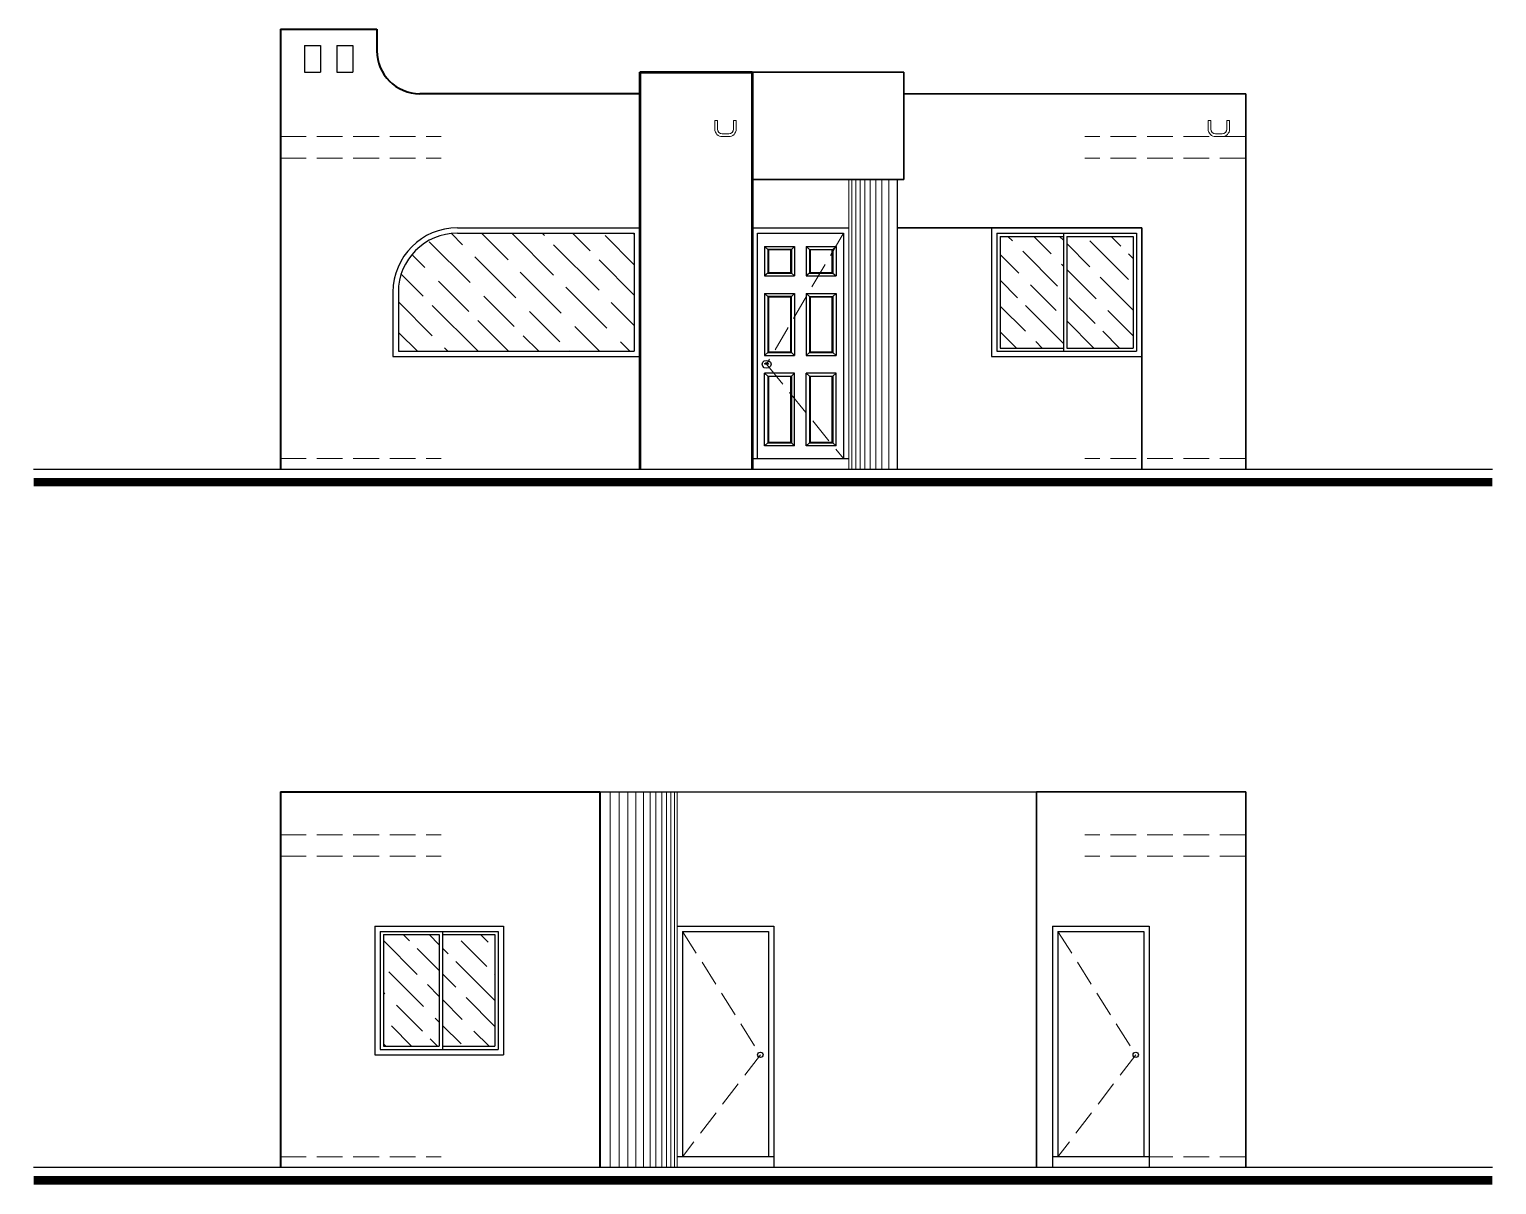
# Model space of a CAD drawing. Header units: millimetres. Extents: x 1707.4 to 1732.2, y 584.6 to 598.3.
# Drawn here: x 1718.53 to 1732.21, y 585.51 to 596.27 of the extents above; entities that cross this region are included whole.
import ezdxf

# ---------------------------------------------------------------- set-up
doc = ezdxf.new("R2010")
doc.units = ezdxf.units.MM
doc.linetypes.add('ACAD_ISO02W100', pattern=[15, 12, -3])
doc.layers.add('FINA', color=141, linetype='Continuous', lineweight=13)
doc.layers.add('PROYECCION', color=8, linetype='ACAD_ISO02W100', lineweight=18)

msp = doc.modelspace()

# ---------------------------------------------------------------- hatches: boundary and pattern name
at = {"layer": 'FINA', "lineweight": 13}
h = msp.add_hatch(dxfattribs=at)
h.set_pattern_fill('MUDSTONE', color=256, scale=2, angle=135, style=0, pattern_type=2)
h.set_pattern_definition([(135, (15.32642, 26.31917), (-0.424264069, 0.141421356), [0.6, -0.12, 0.4, -0.18, 0.54, -0.16])])
h.paths.add_polyline_path([(1722.516, 594.375, 0.414214), (1721.966, 593.825), (1721.966, 593.275), (1724.166, 593.275), (1724.166, 594.375)])
h = msp.add_hatch(dxfattribs=at)
h.set_pattern_fill('MUDSTONE', color=256, scale=1.7, angle=135, style=0, pattern_type=2)
h.set_pattern_definition([(135, (15.32642, 26.31917), (-0.360624458, 0.120208153), [0.51, -0.102, 0.34, -0.153, 0.459, -0.136])])
h.paths.add_polyline_path([(1728.817, 594.345), (1728.197, 594.345), (1728.197, 593.305), (1728.817, 593.305)])
h.paths.add_polyline_path([(1727.577, 593.305), (1728.167, 593.305), (1728.167, 594.345), (1727.577, 594.345)])
h = msp.add_hatch(dxfattribs=at)
h.set_pattern_fill('MUDSTONE', color=256, scale=1.7, angle=135, style=0, pattern_type=2)
h.set_pattern_definition([(135, (-1.88396, 12.15137), (-0.360624458, 0.120208153), [0.51, -0.102, 0.34, -0.153, 0.459, -0.136])])
h.paths.add_polyline_path([(1722.377, 586.798), (1722.867, 586.798), (1722.867, 587.838), (1722.377, 587.838)])
h.paths.add_polyline_path([(1721.827, 586.798), (1722.347, 586.798), (1722.347, 587.838), (1721.827, 587.838)])

# ---------------------------------------------------------------- linework, layer by layer
at = {"lineweight": 40}
for p, q in [((1720.866, 596.275), (1720.866, 592.175)), ((1720.866, 596.275), (1721.766, 596.275)), ((1721.766, 596.275), (1721.766, 596.075)), ((1724.216, 595.675), (1722.166, 595.675)), ((1720.866, 589.168), (1720.866, 585.668)), ((1720.866, 589.168), (1723.846, 589.168)), ((1723.846, 589.168), (1723.846, 585.668))]:
    msp.add_line(p, q, dxfattribs=at)
for p, q in [((1721.091, 596.125), (1721.241, 596.125)), ((1721.091, 596.125), (1721.091, 595.875)), ((1721.241, 596.125), (1721.241, 595.875)), ((1721.391, 596.125), (1721.391, 595.875)), ((1721.391, 596.125), (1721.541, 596.125)), ((1721.541, 596.125), (1721.541, 595.875)), ((1721.091, 595.875), (1721.241, 595.875)), ((1721.391, 595.875), (1721.541, 595.875)), ((1722.516, 594.425), (1724.216, 594.425)), ((1725.266, 594.425), (1726.166, 594.425)), ((1727.497, 594.425), (1727.497, 593.225)), ((1722.516, 594.375), (1724.166, 594.375)), ((1724.166, 594.375), (1724.166, 593.275)), ((1725.313, 594.375), (1726.116, 594.375)), ((1725.313, 592.275), (1725.313, 594.375)), ((1726.116, 594.375), (1726.116, 592.275)), ((1727.547, 594.375), (1728.847, 594.375)), ((1727.547, 594.375), (1727.547, 593.275)), ((1727.577, 594.345), (1728.167, 594.345)), ((1727.577, 594.345), (1727.577, 593.305)), ((1728.167, 594.375), (1728.167, 593.275)), ((1728.197, 594.345), (1728.197, 593.305)), ((1728.197, 594.345), (1728.817, 594.345)), ((1728.817, 594.345), (1728.817, 593.305)), ((1728.847, 594.375), (1728.847, 593.275)), ((1725.381, 594.251), (1725.661, 594.251)), ((1725.381, 594.251), (1725.381, 593.977)), ((1725.412, 594.224), (1725.381, 594.251)), ((1725.412, 594.224), (1725.412, 594.004)), ((1725.412, 594.224), (1725.418, 594.219)), ((1725.63, 594.224), (1725.412, 594.224)), ((1725.418, 594.219), (1725.418, 594.009)), ((1725.624, 594.219), (1725.418, 594.219)), ((1725.63, 594.224), (1725.624, 594.219)), ((1725.624, 594.009), (1725.624, 594.219)), ((1725.661, 594.251), (1725.63, 594.224)), ((1725.63, 594.224), (1725.63, 594.004)), ((1725.661, 594.251), (1725.661, 593.977)), ((1725.767, 594.251), (1726.047, 594.251)), ((1725.767, 594.251), (1725.767, 593.977)), ((1725.799, 594.224), (1725.767, 594.251)), ((1725.799, 594.224), (1726.016, 594.224)), ((1725.799, 594.224), (1725.804, 594.219)), ((1725.799, 594.224), (1725.799, 594.004)), ((1726.011, 594.219), (1725.804, 594.219)), ((1725.804, 594.219), (1725.804, 594.009)), ((1726.016, 594.224), (1726.011, 594.219)), ((1726.011, 594.009), (1726.011, 594.219)), ((1726.047, 594.251), (1726.016, 594.224)), ((1726.016, 594.224), (1726.016, 594.004)), ((1726.047, 594.251), (1726.047, 593.977)), ((1725.412, 594.004), (1725.381, 593.977)), ((1725.418, 594.009), (1725.412, 594.004)), ((1725.412, 594.004), (1725.63, 594.004)), ((1725.418, 594.009), (1725.624, 594.009)), ((1725.624, 594.009), (1725.63, 594.004)), ((1725.63, 594.004), (1725.661, 593.977)), ((1725.799, 594.004), (1725.767, 593.977)), ((1725.804, 594.009), (1725.799, 594.004)), ((1725.799, 594.004), (1726.016, 594.004)), ((1725.804, 594.009), (1726.011, 594.009)), ((1726.011, 594.009), (1726.016, 594.004)), ((1726.016, 594.004), (1726.047, 593.977)), ((1725.381, 593.977), (1725.661, 593.977)), ((1725.767, 593.977), (1726.047, 593.977)), ((1721.916, 593.825), (1721.916, 593.225)), ((1721.966, 593.825), (1721.966, 593.275)), ((1725.381, 593.812), (1725.661, 593.812)), ((1725.381, 593.812), (1725.381, 593.236)), ((1725.412, 593.785), (1725.381, 593.812)), ((1725.412, 593.785), (1725.412, 593.263)), ((1725.63, 593.785), (1725.412, 593.785)), ((1725.412, 593.785), (1725.418, 593.779)), ((1725.418, 593.779), (1725.418, 593.268)), ((1725.624, 593.779), (1725.418, 593.779)), ((1725.624, 593.779), (1725.63, 593.785)), ((1725.624, 593.268), (1725.624, 593.779)), ((1725.661, 593.812), (1725.63, 593.785)), ((1725.63, 593.263), (1725.63, 593.785)), ((1725.661, 593.812), (1725.661, 593.236)), ((1725.767, 593.812), (1726.047, 593.812)), ((1725.767, 593.812), (1725.767, 593.236)), ((1725.799, 593.785), (1725.767, 593.812)), ((1725.799, 593.785), (1726.016, 593.785)), ((1725.799, 593.785), (1725.799, 593.263)), ((1725.799, 593.785), (1725.804, 593.779)), ((1726.011, 593.779), (1725.804, 593.779)), ((1725.804, 593.779), (1725.804, 593.268)), ((1726.011, 593.779), (1726.016, 593.785)), ((1726.011, 593.268), (1726.011, 593.779)), ((1726.047, 593.812), (1726.016, 593.785)), ((1726.016, 593.785), (1726.016, 593.263)), ((1726.047, 593.812), (1726.047, 593.236)), ((1727.577, 593.305), (1728.167, 593.305)), ((1728.197, 593.305), (1728.817, 593.305)), ((1721.916, 593.225), (1724.216, 593.225)), ((1721.966, 593.275), (1724.166, 593.275)), ((1725.358, 593.153), (1725.363, 593.172)), ((1725.363, 593.172), (1725.378, 593.185)), ((1725.378, 593.185), (1725.399, 593.19)), ((1725.381, 593.236), (1725.412, 593.263)), ((1725.381, 593.236), (1725.661, 593.236)), ((1725.384, 593.161), (1725.391, 593.167)), ((1725.391, 593.167), (1725.399, 593.169)), ((1725.399, 593.19), (1725.42, 593.185)), ((1725.399, 593.169), (1725.408, 593.167)), ((1725.408, 593.167), (1725.414, 593.161)), ((1725.412, 593.263), (1725.418, 593.268)), ((1725.412, 593.263), (1725.63, 593.263)), ((1725.418, 593.268), (1725.624, 593.268)), ((1725.42, 593.185), (1725.435, 593.172)), ((1725.435, 593.172), (1725.441, 593.153)), ((1725.624, 593.268), (1725.63, 593.263)), ((1725.661, 593.236), (1725.63, 593.263)), ((1725.767, 593.236), (1725.799, 593.263)), ((1725.767, 593.236), (1726.047, 593.236)), ((1725.799, 593.263), (1725.804, 593.268)), ((1725.799, 593.263), (1726.016, 593.263)), ((1725.804, 593.268), (1726.011, 593.268)), ((1726.011, 593.268), (1726.016, 593.263)), ((1726.047, 593.236), (1726.016, 593.263)), ((1727.497, 593.225), (1728.897, 593.225)), ((1727.547, 593.275), (1728.847, 593.275)), ((1725.363, 593.135), (1725.358, 593.153)), ((1725.378, 593.121), (1725.363, 593.135)), ((1725.399, 593.116), (1725.378, 593.121)), ((1725.661, 593.071), (1725.381, 593.071)), ((1725.381, 592.394), (1725.381, 593.071)), ((1725.412, 593.043), (1725.381, 593.071)), ((1725.382, 593.153), (1725.384, 593.161)), ((1725.417, 593.153), (1725.382, 593.153)), ((1725.42, 593.121), (1725.399, 593.116)), ((1725.412, 593.043), (1725.63, 593.043)), ((1725.412, 593.043), (1725.412, 592.422)), ((1725.412, 593.043), (1725.418, 593.038)), ((1725.414, 593.161), (1725.417, 593.153)), ((1725.418, 593.038), (1725.418, 592.427)), ((1725.624, 593.038), (1725.418, 593.038)), ((1725.435, 593.135), (1725.42, 593.121)), ((1725.441, 593.153), (1725.435, 593.135)), ((1725.624, 593.038), (1725.63, 593.043)), ((1725.624, 592.427), (1725.624, 593.038)), ((1725.63, 593.043), (1725.661, 593.071)), ((1725.63, 593.043), (1725.63, 592.422)), ((1725.661, 592.394), (1725.661, 593.071)), ((1726.047, 593.071), (1725.767, 593.071)), ((1725.767, 592.394), (1725.767, 593.071)), ((1725.799, 593.043), (1725.767, 593.071)), ((1725.799, 593.043), (1726.016, 593.043)), ((1725.799, 593.043), (1725.804, 593.038)), ((1725.799, 593.043), (1725.799, 592.422)), ((1725.804, 593.038), (1725.804, 592.427)), ((1726.011, 593.038), (1725.804, 593.038)), ((1726.011, 593.038), (1726.016, 593.043)), ((1726.011, 592.427), (1726.011, 593.038)), ((1726.016, 593.043), (1726.047, 593.071)), ((1726.016, 593.043), (1726.016, 592.422)), ((1726.047, 592.394), (1726.047, 593.071)), ((1725.412, 592.422), (1725.381, 592.394)), ((1725.661, 592.394), (1725.381, 592.394)), ((1725.412, 592.422), (1725.418, 592.427)), ((1725.412, 592.422), (1725.63, 592.422)), ((1725.418, 592.427), (1725.624, 592.427)), ((1725.63, 592.422), (1725.624, 592.427)), ((1725.63, 592.422), (1725.661, 592.394)), ((1725.799, 592.422), (1725.767, 592.394)), ((1726.047, 592.394), (1725.767, 592.394)), ((1725.799, 592.422), (1725.804, 592.427)), ((1725.799, 592.422), (1726.016, 592.422)), ((1725.804, 592.427), (1726.011, 592.427)), ((1726.016, 592.422), (1726.011, 592.427)), ((1726.016, 592.422), (1726.047, 592.394)), ((1725.266, 592.275), (1726.166, 592.275)), ((1718.566, 592.175), (1732.166, 592.175)), ((1721.747, 587.918), (1721.747, 586.718)), ((1721.797, 587.868), (1721.797, 586.768)), ((1721.827, 587.838), (1721.827, 586.798)), ((1722.347, 587.838), (1722.347, 586.798)), ((1722.377, 587.868), (1722.377, 586.768)), ((1722.867, 587.838), (1722.867, 586.798)), ((1722.897, 587.868), (1722.897, 586.768)), ((1722.947, 587.918), (1722.947, 586.718)), ((1724.616, 587.868), (1724.616, 585.768)), ((1725.416, 587.868), (1725.416, 585.768)), ((1725.466, 587.918), (1725.466, 585.668)), ((1728.066, 587.918), (1728.066, 585.668)), ((1728.116, 587.868), (1728.116, 585.768)), ((1728.916, 587.868), (1728.916, 585.768)), ((1728.966, 587.918), (1728.966, 585.668)), ((1732.166, 585.668), (1718.566, 585.668)), ((1725.466, 585.768), (1724.566, 585.768)), ((1728.966, 585.768), (1728.066, 585.768))]:
    msp.add_line(p, q)
at = {"lineweight": 50}
for p, q in [((1724.216, 595.875), (1724.216, 592.175)), ((1724.216, 595.875), (1725.266, 595.875)), ((1725.266, 595.875), (1725.266, 592.175))]:
    msp.add_line(p, q, dxfattribs=at)
at = {"lineweight": 35}
for p, q in [((1725.266, 595.875), (1726.678, 595.875)), ((1726.678, 595.875), (1726.678, 594.875)), ((1725.266, 594.875), (1726.678, 594.875))]:
    msp.add_line(p, q, dxfattribs=at)
at = {"lineweight": 30}
for p, q in [((1726.678, 595.675), (1729.866, 595.675)), ((1729.866, 595.675), (1729.866, 592.175)), ((1726.616, 594.425), (1728.897, 594.425)), ((1728.897, 594.425), (1728.897, 592.175)), ((1727.916, 589.168), (1727.916, 585.668)), ((1727.916, 589.168), (1729.866, 589.168)), ((1729.866, 589.168), (1729.866, 585.668))]:
    msp.add_line(p, q, dxfattribs=at)
at = {"lineweight": 20}
for p, q in [((1724.916, 595.345), (1724.916, 595.425)), ((1724.916, 595.425), (1724.941, 595.425)), ((1724.941, 595.345), (1724.941, 595.425)), ((1725.091, 595.345), (1725.091, 595.425)), ((1725.091, 595.425), (1725.116, 595.425)), ((1725.116, 595.345), (1725.116, 595.425)), ((1729.516, 595.345), (1729.516, 595.425)), ((1729.516, 595.425), (1729.541, 595.425)), ((1729.541, 595.345), (1729.541, 595.425)), ((1729.691, 595.345), (1729.691, 595.425)), ((1729.691, 595.425), (1729.716, 595.425)), ((1729.716, 595.345), (1729.716, 595.425)), ((1725.046, 595.3), (1724.986, 595.3)), ((1725.046, 595.275), (1724.986, 595.275)), ((1729.646, 595.3), (1729.586, 595.3)), ((1729.646, 595.275), (1729.586, 595.275))]:
    msp.add_line(p, q, dxfattribs=at)
at = {"lineweight": 15}
for p, q in [((1726.166, 594.875), (1726.166, 592.175)), ((1726.195, 594.875), (1726.195, 592.175)), ((1726.232, 594.875), (1726.232, 592.175)), ((1726.272, 594.875), (1726.272, 592.175)), ((1724.252, 589.168), (1724.252, 585.668)), ((1724.313, 589.168), (1724.313, 585.668)), ((1724.368, 589.168), (1724.368, 585.668)), ((1724.422, 589.168), (1724.422, 585.668)), ((1724.467, 589.168), (1724.467, 585.668)), ((1724.507, 589.168), (1724.507, 585.668)), ((1724.54, 589.168), (1724.54, 585.668)), ((1724.566, 589.168), (1724.566, 585.668))]:
    msp.add_line(p, q, dxfattribs=at)
at = {"lineweight": 18}
for p, q in [((1726.316, 594.875), (1726.316, 592.175)), ((1726.365, 594.875), (1726.365, 592.175)), ((1726.418, 594.875), (1726.418, 592.175)), ((1726.475, 594.875), (1726.475, 592.175)), ((1726.538, 594.875), (1726.538, 592.175)), ((1723.94, 589.168), (1723.94, 585.668)), ((1724.025, 589.168), (1724.025, 585.668)), ((1724.106, 589.168), (1724.106, 585.668)), ((1724.181, 589.168), (1724.181, 585.668))]:
    msp.add_line(p, q, dxfattribs=at)
at = {"lineweight": 25}
for p, q in [((1726.616, 594.875), (1726.616, 592.175)), ((1723.846, 589.168), (1724.566, 589.168)), ((1724.566, 589.168), (1727.916, 589.168))]:
    msp.add_line(p, q, dxfattribs=at)
at = {"ltscale": 0.02}
for p, q in [((1721.747, 587.918), (1722.947, 587.918)), ((1721.797, 587.868), (1722.897, 587.868)), ((1721.827, 587.838), (1722.347, 587.838)), ((1722.377, 587.838), (1722.867, 587.838)), ((1724.566, 587.918), (1725.466, 587.918)), ((1724.616, 587.868), (1725.416, 587.868)), ((1728.066, 587.918), (1728.966, 587.918)), ((1728.116, 587.868), (1728.916, 587.868)), ((1721.797, 586.768), (1722.897, 586.768)), ((1721.827, 586.798), (1722.347, 586.798)), ((1722.377, 586.798), (1722.867, 586.798)), ((1721.747, 586.718), (1722.947, 586.718))]:
    msp.add_line(p, q, dxfattribs=at)
at = {"color": 9, "const_width": 0.08}
for points in [[(1718.566, 592.055), (1732.166, 592.055)], [(1718.566, 585.548), (1732.166, 585.548)]]:
    msp.add_lwpolyline(points, dxfattribs=at)
for centre in [(1725.341, 586.718), (1728.841, 586.718)]:
    msp.add_circle(centre, 0.025)
at = {"lineweight": 40}
msp.add_arc((1722.166, 596.075), 0.4, 180, 270, dxfattribs=at)
at = {"lineweight": 20}
for centre, radius, start, end in [((1724.986, 595.345), 0.07, 180, 270), ((1724.986, 595.345), 0.045, 180, 270), ((1725.046, 595.345), 0.07, 270, 0), ((1725.046, 595.345), 0.045, 270, 0), ((1729.586, 595.345), 0.07, 180, 270), ((1729.586, 595.345), 0.045, 180, 270), ((1729.646, 595.345), 0.07, 270, 0), ((1729.646, 595.345), 0.045, 270, 0)]:
    msp.add_arc(centre, radius, start, end, dxfattribs=at)
for radius in [0.6, 0.55]:
    msp.add_arc((1722.516, 593.825), radius, 90, 180)
at = {"layer": 'PROYECCION', "ltscale": 0.02}
for p, q in [((1720.866, 595.275), (1722.366, 595.275)), ((1729.866, 595.275), (1728.366, 595.275)), ((1720.866, 595.075), (1722.366, 595.075)), ((1729.866, 595.075), (1728.366, 595.075)), ((1726.116, 594.375), (1725.399, 593.153)), ((1725.399, 593.153), (1726.116, 592.275)), ((1720.866, 592.275), (1722.366, 592.275)), ((1729.866, 592.275), (1728.366, 592.275)), ((1720.866, 588.768), (1722.366, 588.768)), ((1729.866, 588.768), (1728.366, 588.768)), ((1720.866, 588.568), (1722.366, 588.568)), ((1729.866, 588.568), (1728.366, 588.568)), ((1724.616, 587.868), (1725.341, 586.718)), ((1728.116, 587.868), (1728.841, 586.718)), ((1725.341, 586.718), (1724.616, 585.768)), ((1728.841, 586.718), (1728.116, 585.768)), ((1720.866, 585.768), (1722.366, 585.768)), ((1729.866, 585.768), (1728.966, 585.768))]:
    msp.add_line(p, q, dxfattribs=at)

doc.saveas('drawing.dxf')
